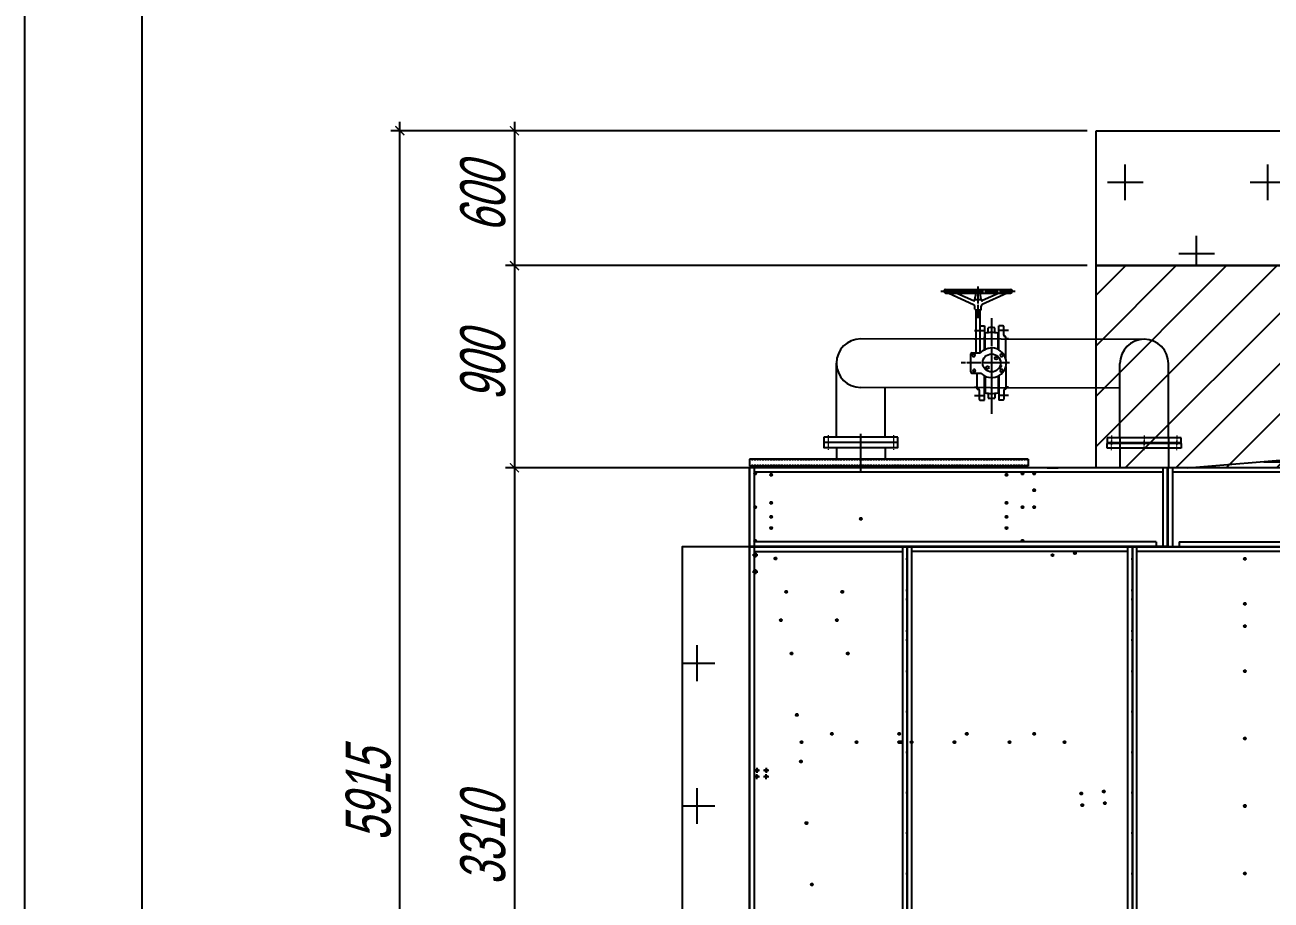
# Model space of a CAD drawing. Header units: millimetres. Extents: x 2322 to 24181, y 2355 to 17812.
# Drawn here: x 2322 to 7868, y 6189 to 10084 of the extents above; entities that cross this region are included whole.
import ezdxf

# ---------------------------------------------------------------- set-up
doc = ezdxf.new("R2010")
doc.units = ezdxf.units.MM
for name, pattern in [('CENTER', [65, 60, -2, 1, -2]), ('DGN Style 4', [4.8, 2.4, -1.2, 0, -1.2]), ('HIDDEN', [3, 2, -1])]:
    doc.linetypes.add(name, pattern=pattern)
doc.layers.get('DEFPOINTS').update_dxf_attribs({"color": 140})
for name, color, linetype in [('2.위생-급수', 5, 'Continuous'), ('CENTER', 1, 'CENTER'), ('냉각탑_form', 1, 'Continuous'), ('숨은선', 5, 'HIDDEN')]:
    doc.layers.add(name, color=color, linetype=linetype)
doc.layers.add('L(c)', color=1, linetype='DGN Style 4', lineweight=5)
doc.styles.add('shoptext', font='', dxfattribs={"width": 0.7, "oblique": 15})
doc.styles.get('shoptext').set_extended_font_data('HY울릉도L')
doc.dimstyles.new('SHOP', dxfattribs={"dimscale": 100, "dimtxt": 2, "dimasz": 1, "dimexe": 1, "dimexo": 1, "dimgap": 1, "dimtad": 1, "dimdec": 0, "dimzin": 11, "dimdsep": 46, "dimtxsty": 'shoptext', "dimblk": 'ARCHTICK', "dimcen": 2, "dimdle": 1, "dimclrd": 240, "dimclre": 240, "dimclrt": 7, "dimadec": 0, "dimazin": 0, "dimtfac": 1, "dimtdec": 0, "dimtix": 1, "dimtmove": 2, "dimatfit": 3, "dimfxl": 1, "dimtolj": 1, "dimtzin": 11, "dimarcsym": 0})

# ---------------------------------------------------------------- blocks, each defined once
blk = doc.blocks.new('_Dot스')
at = {"color": 1}
blk.add_line((3, 0), (-3, 0), dxfattribs=at)
blk = doc.blocks.new('6가로피스')
blk.add_blockref('_Dot스', (0, 0))
blk = doc.blocks.new('6세로피스')
at = {"color": 1}
blk.add_line((0, 3), (0, -3), dxfattribs=at)
blk = doc.blocks.new('9가로피스')
at = {"color": 1}
blk.add_line((-4.5, 0), (4.5, 0), dxfattribs=at)
blk = doc.blocks.new('9세로피스')
at = {"rotation": 270}
blk.add_blockref('9가로피스', (0, 0), dxfattribs=at)
blk = doc.blocks.new('9홀')
at = {"color": 1}
for p, q in [((7.5, 0), (-7.5, 0)), ((0, 7.5), (0, -7.5))]:
    blk.add_line(p, q, dxfattribs=at)
blk.add_circle((0, 0), 4.5)
blk = doc.blocks.new('_ArchTick')
at = {"color": 0, "linetype": 'ByBlock', "const_width": 0.15}
blk.add_lwpolyline([(-0.5, -0.5), (0.5, 0.5)], dxfattribs=at)
blk = doc.blocks.new('*D87')
at = {"layer": '2.위생-급수', "color": 240, "linetype": 'ByBlock', "lineweight": -2, "transparency": 16777216}
blk.add_line((4500.7, 9652.7), (4500.7, 8972.7), dxfattribs=at)
at = {"layer": '2.위생-급수', "color": 240, "lineweight": -2, "transparency": 16777216}
for p, q in [((7048.9, 9612.7), (4460.7, 9612.7)), ((7048.9, 9012.7), (4460.7, 9012.7))]:
    blk.add_line(p, q, dxfattribs=at)
at = {"layer": 'DEFPOINTS', "color": 0, "transparency": 16777216}
for p in [(7088.9, 9612.7), (4500.7, 9012.7), (7088.9, 9012.7)]:
    blk.add_point(p, dxfattribs=at)
at = {"layer": '2.위생-급수', "color": 240, "lineweight": -2, "transparency": 16777216, "xscale": 40, "yscale": 40, "zscale": 40}
for p, rotation in [((4500.7, 9612.7), 90), ((4500.7, 9012.7), 270)]:
    blk.add_blockref('_ArchTick', p, dxfattribs=dict(at, rotation=rotation))
at = {"layer": '2.위생-급수', "color": 7, "transparency": 16777216, "insert": (4360.7, 9312.7), "char_height": 200, "attachment_point": 5, "rotation": 90, "style": 'shoptext'}
blk.add_mtext('\\A1;600', dxfattribs=at)
blk = doc.blocks.new('_Dot')
at = {"color": 0, "linetype": 'ByBlock', "lineweight": -2}
blk.add_line((-0.5, 0), (-1, 0), dxfattribs=at)
at = {"color": 0, "linetype": 'ByBlock', "const_width": 0.5}
blk.add_lwpolyline([(-0.25, 0, 1), (0.25, 0, 1)], format="xyb", close=True, dxfattribs=at)
blk = doc.blocks.new('*D88')
at = {"layer": '2.위생-급수', "color": 240, "linetype": 'ByBlock', "lineweight": -2, "transparency": 16777216}
blk.add_line((4500.7, 9052.7), (4500.7, 8072.7), dxfattribs=at)
at = {"layer": '2.위생-급수', "color": 240, "lineweight": -2, "transparency": 16777216}
for p, q in [((7048.9, 9012.7), (4460.7, 9012.7)), ((7048.9, 8112.7), (4460.7, 8112.7))]:
    blk.add_line(p, q, dxfattribs=at)
at = {"layer": 'DEFPOINTS', "color": 0, "transparency": 16777216}
for p in [(7088.9, 9012.7), (4500.7, 8112.7), (7088.9, 8112.7)]:
    blk.add_point(p, dxfattribs=at)
at = {"layer": '2.위생-급수', "color": 240, "lineweight": -2, "transparency": 16777216, "xscale": 40, "yscale": 40, "zscale": 40}
for p, rotation in [((4500.7, 9012.7), 90), ((4500.7, 8112.7), 270)]:
    blk.add_blockref('_ArchTick', p, dxfattribs=dict(at, rotation=rotation))
at = {"layer": '2.위생-급수', "color": 7, "transparency": 16777216, "insert": (4360.7, 8562.7), "char_height": 200, "attachment_point": 5, "rotation": 90, "style": 'shoptext'}
blk.add_mtext('\\A1;900', dxfattribs=at)
blk = doc.blocks.new('*D89')
at = {"layer": '2.위생-급수', "color": 240, "linetype": 'ByBlock', "lineweight": -2, "transparency": 16777216}
blk.add_line((4500.7, 8152.7), (4500.7, 4762.7), dxfattribs=at)
at = {"layer": '2.위생-급수', "color": 240, "lineweight": -2, "transparency": 16777216}
for p, q in [((7048.9, 8112.7), (4460.7, 8112.7)), ((5506.9, 4802.7), (4460.7, 4802.7))]:
    blk.add_line(p, q, dxfattribs=at)
at = {"layer": 'DEFPOINTS', "color": 0, "transparency": 16777216}
for p in [(7088.9, 8112.7), (4500.7, 4802.7), (5546.9, 4802.7)]:
    blk.add_point(p, dxfattribs=at)
at = {"layer": '2.위생-급수', "color": 240, "lineweight": -2, "transparency": 16777216, "xscale": 40, "yscale": 40, "zscale": 40}
for p, rotation in [((4500.7, 8112.7), 90), ((4500.7, 4802.7), 270)]:
    blk.add_blockref('_ArchTick', p, dxfattribs=dict(at, rotation=rotation))
at = {"layer": '2.위생-급수', "color": 7, "transparency": 16777216, "insert": (4360.7, 6457.7), "char_height": 200, "attachment_point": 5, "rotation": 90, "style": 'shoptext'}
blk.add_mtext('\\A1;3310', dxfattribs=at)
blk = doc.blocks.new('*D93')
at = {"layer": '2.위생-급수', "color": 240, "linetype": 'ByBlock', "lineweight": -2, "transparency": 16777216}
blk.add_line((3990.8, 3657.7), (3990.8, 9652.7), dxfattribs=at)
at = {"layer": '2.위생-급수', "color": 240, "lineweight": -2, "transparency": 16777216}
for p, q in [((4460.7, 9612.7), (3950.8, 9612.7)), ((5006.9, 3697.7), (3950.8, 3697.7))]:
    blk.add_line(p, q, dxfattribs=at)
at = {"layer": 'DEFPOINTS', "color": 0, "transparency": 16777216}
for p in [(3990.8, 9612.7), (4500.7, 9612.7), (5046.9, 3697.7)]:
    blk.add_point(p, dxfattribs=at)
at = {"layer": '2.위생-급수', "color": 240, "lineweight": -2, "transparency": 16777216, "xscale": 40, "yscale": 40, "zscale": 40}
for p, rotation in [((3990.8, 9612.7), 90), ((3990.8, 3697.7), 270)]:
    blk.add_blockref('_ArchTick', p, dxfattribs=dict(at, rotation=rotation))
at = {"layer": '2.위생-급수', "color": 7, "transparency": 16777216, "insert": (3850.8, 6655.2), "char_height": 200, "attachment_point": 5, "rotation": 90, "style": 'shoptext'}
blk.add_mtext('\\A1;5915', dxfattribs=at)

msp = doc.modelspace()

# ---------------------------------------------------------------- hatches: boundary and pattern name
h = msp.add_hatch()
h.set_pattern_fill('CROSS', scale=50)
h.set_pattern_definition([(0, (-358621.06, 1845803.1), (317.5, 317.5), [158.75, -476.25]), (90, (-358541.68, 1845723.73), (-317.5, 317.5), [158.75, -476.25])])
h.paths.add_polyline_path([(7088.9, 9612.7), (10906.9, 9612.7), (10906.9, 9012.7), (7088.9, 9012.7)])
h = msp.add_hatch()
h.set_pattern_fill('ANSI31', scale=50)
h.set_pattern_definition([(45, (-358621.06, 1845803.1), (-112.253202, 112.253202), [])])
h.paths.add_polyline_path([(7088.9, 9012.7), (10906.9, 9012.7), (10906.9, 8112.7), (7088.9, 8112.7)])
h = msp.add_hatch()
h.set_pattern_fill('CROSS', scale=50)
h.set_pattern_definition([(0, (-358621.06, 1846203.1), (317.5, 317.5), [158.75, -476.25]), (90, (-358541.68, 1846123.73), (-317.5, 317.5), [158.75, -476.25])])
h.paths.add_polyline_path([(5547, 7760.7), (5247, 7760.7), (5247, 5354.7), (5547, 5354.7)])

# ---------------------------------------------------------------- linework, layer by layer
for p, q in [((6419.5, 8906.4), (6708.5, 8906.4)), ((6419.5, 8890.4), (6708.5, 8890.4)), ((6434, 8890.4), (6543.9, 8839.9)), ((6470, 8890.4), (6542.9, 8856.9)), ((6549.9, 8862.1), (6555, 8890.4)), ((6577.9, 8862.2), (6573, 8890.4)), ((6693.5, 8890.4), (6582.6, 8839.4)), ((6657.5, 8890.4), (6584.1, 8856.6)), ((6549.9, 8862.1), (6578, 8862.2)), ((6550, 8861.4), (6550, 8862.1)), ((6550, 8819.3), (6550, 8830.5)), ((6578, 8861.4), (6578, 8862.2)), ((6578, 8819.3), (6578, 8832.1)), ((6553, 8816.3), (6575, 8816.3)), ((6555, 8633.4), (6555, 8816.3)), ((6573, 8633.4), (6573, 8816.3)), ((6573, 8744.4), (6592, 8744.4)), ((6592, 8744.4), (6592, 8637.9)), ((6595, 8639.5), (6595, 8711.7)), ((6609, 8714), (6609, 8736.1)), ((6639, 8714), (6639, 8736.1)), ((6653, 8639.5), (6653, 8711.7)), ((6676, 8744.4), (6656, 8744.4)), ((6656, 8637.9), (6656, 8744.4)), ((6678, 8702.4), (6678, 8742.4)), ((6548, 8687.4), (6555, 8687.4)), ((6592, 8637.9), (6592, 8695.1)), ((6656, 8637.9), (6656, 8695.1)), ((6688, 8696.4), (6684, 8696.4)), ((6688, 8596.3), (6688, 8696.4)), ((6700, 8687.4), (6688, 8687.4)), ((6531.3, 8539.4), (6531.3, 8619.4)), ((6536.3, 8624.4), (6575, 8624.4)), ((6555, 8644.1), (6555, 8647.1)), ((6555, 8624.4), (6555, 8638.6)), ((6573, 8644.1), (6573, 8646.7)), ((6573, 8624.4), (6573, 8638.9)), ((5933.7, 8248.7), (5933.7, 8578.4)), ((6659.7, 8557.5), (6661.5, 8552.1)), ((6661.9, 8560.1), (6665.6, 8556.2)), ((6664.1, 8563.5), (6667.9, 8560.1)), ((6665.6, 8567), (6670.1, 8564.2)), ((6688, 8564.1), (6688, 8462.4)), ((7195.1, 8246.7), (7195.1, 8576.4)), ((7411.4, 8246.7), (7411.4, 8576.4)), ((6536.3, 8534.4), (6576.5, 8534.4)), ((6560, 8462.4), (6560, 8534.4)), ((6592, 8522.5), (6592, 8463.6)), ((6592, 8414.4), (6592, 8522.5)), ((6595, 8520.9), (6595, 8447)), ((6653, 8520.9), (6653, 8447)), ((6656, 8522.5), (6656, 8414.4)), ((6656, 8522.5), (6656, 8463.6)), ((6150, 8248.7), (6150, 8467.6)), ((6548, 8471.4), (6560, 8471.4)), ((6560, 8462.4), (6564, 8462.4)), ((6570, 8416.4), (6570, 8456.4)), ((6609, 8444.7), (6609, 8422.6)), ((6639, 8444.7), (6639, 8422.6)), ((6678, 8456.4), (6678, 8416.4)), ((6688, 8462.4), (6684, 8462.4)), ((6700, 8471.4), (6688, 8471.4)), ((6572, 8414.4), (6592, 8414.4)), ((6676, 8414.4), (6656, 8414.4)), ((5933.7, 8322.8), (5934.7, 8322.8)), ((6206.9, 8248.7), (5876.9, 8248.7)), ((5876.9, 8248.7), (5876.9, 8228.7)), ((6206.9, 8224.7), (5876.9, 8224.7)), ((5876.9, 8224.7), (5876.9, 8204.7)), ((5878.9, 8226.7), (6204.9, 8226.7)), ((6206.9, 8228.7), (6206.9, 8248.7)), ((6206.9, 8204.7), (6206.9, 8224.7)), ((7468.2, 8246.7), (7138.2, 8246.7)), ((7138.2, 8246.7), (7138.2, 8226.7)), ((7138.2, 8200.7), (7138.2, 8220.7)), ((7140.2, 8224.7), (7466.2, 8224.7)), ((7140.2, 8222.7), (7466.2, 8222.7)), ((7195.1, 8246.7), (7195.1, 8112.7)), ((7411.4, 8246.7), (7411.4, 8112.7)), ((7468.2, 8226.7), (7468.2, 8246.7)), ((7468.2, 8220.7), (7468.2, 8200.7)), ((5878.9, 8202.7), (6204.9, 8202.7)), ((5933.7, 8202.7), (5933.7, 8150.7)), ((6150, 8202.7), (6150, 8150.7)), ((7468.2, 8200.7), (7138.2, 8200.7)), ((6786.9, 8150.7), (5546.9, 8150.7)), ((5546.9, 8150.7), (5546.9, 8120.7)), ((6786.9, 8120.7), (5546.9, 8120.7)), ((5546.9, 7762.7), (5546.9, 8112.7)), ((5546.9, 8112.7), (5546.9, 7762.7)), ((5546.9, 7762.7), (5546.9, 8112.7)), ((5546.9, 7762.7), (5546.9, 8112.7)), ((5546.9, 8112.7), (5546.9, 7762.7)), ((5566.9, 8112.7), (5566.9, 7762.7)), ((6786.9, 8150.7), (6786.9, 8120.7)), ((6868.9, 8112.7), (6818.9, 8112.7)), ((6870.9, 8112.7), (6920.9, 8112.7)), ((7386.8, 8112.7), (7386.8, 7762.7)), ((7406.8, 7762.7), (7406.8, 8112.7)), ((7406.8, 8112.7), (7406.8, 7762.7)), ((7408.9, 7814.7), (7408.9, 8112.7)), ((7408.9, 8112.7), (7408.9, 7814.7)), ((10584.9, 8112.7), (7408.9, 8112.7)), ((7408.9, 7762.7), (7408.9, 8112.7)), ((7408.9, 8112.7), (7408.9, 7762.7)), ((7428.9, 8112.7), (7428.9, 7762.7)), ((10564.9, 8092.7), (7428.9, 8092.7)), ((7356.8, 7782.7), (5566.9, 7782.7)), ((7356.8, 7782.7), (7356.8, 7762.7)), ((7458.9, 7782.7), (10534.9, 7782.7)), ((7458.9, 7782.7), (10534.9, 7782.7)), ((7458.9, 7782.7), (7458.9, 7762.7)), ((7406.8, 7762.7), (5546.9, 7762.7)), ((5546.9, 5354.7), (5546.9, 7760.7)), ((5546.9, 5354.7), (5546.9, 7760.7)), ((5546.9, 7760.7), (6246.9, 7760.7)), ((5566.9, 7740.7), (6226.9, 7740.7)), ((6249, 5354.7), (6249, 7760.7)), ((7249, 7760.7), (6249, 7760.7)), ((6249, 5354.7), (6249, 7760.7)), ((7249, 7760.7), (6249, 7760.7)), ((6249, 7760.7), (7249, 7760.7)), ((6269, 5354.7), (6269, 7760.7)), ((6269, 5354.7), (6269, 7760.7)), ((7229, 7740.7), (6269, 7740.7)), ((7229, 7740.7), (6269, 7740.7)), ((7229, 7760.7), (7229, 5354.7)), ((7229, 7760.7), (7229, 5354.7)), ((7249, 7760.7), (7249, 5354.7)), ((7249, 7760.7), (7249, 5354.7)), ((7250.9, 5354.7), (7250.9, 7760.7)), ((8250.9, 7760.7), (7250.9, 7760.7)), ((7250.9, 5354.7), (7250.9, 7760.7)), ((8250.9, 7760.7), (7250.9, 7760.7)), ((7250.9, 7760.7), (8250.9, 7760.7)), ((7270.9, 5354.7), (7270.9, 7760.7)), ((7270.9, 5354.7), (7270.9, 7760.7)), ((8230.9, 7740.7), (7270.9, 7740.7)), ((8230.9, 7740.7), (7270.9, 7740.7)), ((7408.9, 7762.7), (10584.9, 7762.7))]:
    msp.add_line(p, q)
at = {"color": 7}
for p, q in [((7291.8, 8684), (6041.9, 8686.6)), ((7195.1, 8467.6), (6041.9, 8470.3)), ((7406.8, 8112.7), (5546.9, 8112.7)), ((7386.8, 8092.7), (5566.9, 8092.7)), ((5546.9, 7760.7), (5546.9, 5354.7)), ((5546.9, 7760.7), (5546.9, 5354.7)), ((5566.9, 7760.7), (5566.9, 5354.7)), ((6226.9, 7760.7), (6226.9, 5354.7)), ((6246.9, 7760.7), (6246.9, 5354.7)), ((6249, 7760.7), (6249, 5354.7)), ((7249, 7760.7), (7249, 5354.7)), ((7250.9, 7760.7), (7250.9, 5354.7))]:
    msp.add_line(p, q, dxfattribs=at)
at = {"color": 3}
for p, q in [((7496.9, 8112.7), (8996.9, 8235.1)), ((10157.7, 8137.2), (7836.1, 8137.2))]:
    msp.add_line(p, q, dxfattribs=at)
at = {"color": 1}
for p, q in [((6813.9, 8115.7), (6813.9, 8109.7)), ((6895.9, 8115.7), (6895.9, 8109.7)), ((7320.9, 8115.7), (7320.9, 8109.7)), ((7511.4, 7765.7), (7511.4, 7759.7)), ((5669.3, 7708.8), (5654.3, 7708.8)), ((5661.8, 7716.3), (5661.8, 7701.3)), ((5717.3, 7560.8), (5702.3, 7560.8)), ((5709.8, 7568.3), (5709.8, 7553.3)), ((5967.3, 7560.8), (5952.3, 7560.8)), ((5959.8, 7568.3), (5959.8, 7553.3)), ((5693.3, 7434.8), (5678.3, 7434.8)), ((5685.8, 7442.3), (5685.8, 7427.3)), ((5943.3, 7434.8), (5928.3, 7434.8)), ((5935.8, 7442.3), (5935.8, 7427.3)), ((5741.2, 7286.9), (5726.2, 7286.9)), ((5733.7, 7294.4), (5733.7, 7279.4)), ((5991.2, 7286.9), (5976.2, 7286.9)), ((5983.7, 7294.4), (5983.7, 7279.4)), ((5765.2, 7012.9), (5750.2, 7012.9)), ((5757.7, 7020.4), (5757.7, 7005.4)), ((5913.3, 6936.3), (5913.3, 6921.3)), ((6213.3, 6936.3), (6213.3, 6921.3)), ((6213.3, 6936.3), (6213.3, 6921.3)), ((6213.3, 6936.3), (6213.3, 6921.3)), ((6513.4, 6936.3), (6513.4, 6921.3)), ((6813.4, 6936.3), (6813.4, 6921.3)), ((5785.8, 6891.8), (5770.8, 6891.8)), ((5778.3, 6899.3), (5778.3, 6884.3)), ((5920.8, 6928.8), (5905.8, 6928.8)), ((6030.8, 6891.8), (6015.8, 6891.8)), ((6030.8, 6891.8), (6015.8, 6891.8)), ((6023.3, 6899.3), (6023.3, 6884.3)), ((6023.3, 6899.3), (6023.3, 6884.3)), ((6220.8, 6928.8), (6205.8, 6928.8)), ((6220.8, 6928.8), (6205.8, 6928.8)), ((6220.8, 6928.8), (6205.8, 6928.8)), ((6220.8, 6891.8), (6205.8, 6891.8)), ((6225.8, 6891.8), (6210.8, 6891.8)), ((6213.3, 6899.3), (6213.3, 6884.3)), ((6218.3, 6899.3), (6218.3, 6884.3)), ((6275.8, 6891.8), (6260.8, 6891.8)), ((6268.3, 6899.3), (6268.3, 6884.3)), ((6465.9, 6891.8), (6450.9, 6891.8)), ((6458.4, 6899.3), (6458.4, 6884.3)), ((6520.9, 6928.8), (6505.9, 6928.8)), ((6710.9, 6891.8), (6695.9, 6891.8)), ((6703.4, 6899.3), (6703.4, 6884.3)), ((6820.9, 6928.8), (6805.9, 6928.8)), ((6955.9, 6891.8), (6940.9, 6891.8)), ((6948.4, 6899.3), (6948.4, 6884.3)), ((5783.3, 6806), (5768.3, 6806)), ((5775.8, 6813.5), (5775.8, 6798.5)), ((7030.9, 6663.4), (7015.9, 6663.4)), ((7023.4, 6670.9), (7023.4, 6655.9)), ((7130.5, 6672.2), (7115.5, 6672.2)), ((7123, 6679.7), (7123, 6664.7)), ((7035.4, 6611.6), (7020.4, 6611.6)), ((7027.9, 6619.1), (7027.9, 6604.1)), ((7135.1, 6620.3), (7120.1, 6620.3)), ((7127.6, 6627.8), (7127.6, 6612.8)), ((5807.3, 6532), (5792.3, 6532)), ((5799.8, 6539.5), (5799.8, 6524.5)), ((5831.2, 6258.1), (5816.2, 6258.1)), ((5831.2, 6258.1), (5816.2, 6258.1)), ((5823.7, 6265.6), (5823.7, 6250.6)), ((5823.7, 6265.6), (5823.7, 6250.6))]:
    msp.add_line(p, q, dxfattribs=at)
at = {"color": 7}
for points in [[(7088.9, 9612.7), (10906.9, 9612.7), (10906.9, 9012.7), (7088.9, 9012.7)], [(5547, 7760.7), (5247, 7760.7), (5247, 5354.7), (5547, 5354.7)]]:
    msp.add_lwpolyline(points, close=True, dxfattribs=at)
for points in [[(7088.9, 9012.7), (10906.9, 9012.7), (10906.9, 8112.7), (7088.9, 8112.7)], [(6541.2, 8618.9), (6538.1, 8613.4), (6541.2, 8608), (6547.5, 8608), (6550.7, 8613.4), (6547.5, 8618.9)], [(6665.5, 8619), (6662.4, 8613.5), (6665.5, 8608.1), (6671.8, 8608.1), (6675, 8613.5), (6671.8, 8619)], [(6543.6, 8549.6), (6540.4, 8544.2), (6543.6, 8538.7), (6549.9, 8538.7), (6553.1, 8544.2), (6549.9, 8549.6)], [(6665.8, 8550.4), (6662.6, 8545), (6665.8, 8539.5), (6672.1, 8539.5), (6675.3, 8545), (6672.1, 8550.4)]]:
    msp.add_lwpolyline(points, close=True)
for centre, radius in [((6624, 8579.4), 40), ((6644.2, 8600.3), 6.12), ((6605.2, 8559.5), 6.32), ((5571.9, 8087.7), 4.5), ((5571.9, 8087.7), 4.5), ((5571.9, 8087.7), 4.5), ((5571.9, 8087.7), 4.5), ((5642.9, 8081.7), 4.5), ((6690.9, 8081.7), 4.5), ((6761.9, 8087.7), 4.5), ((6761.9, 8087.7), 4.5), ((6761.9, 8087.7), 4.5), ((6761.9, 8087.7), 4.5), ((6813.9, 8087.7), 4.5), ((6813.9, 8087.7), 4.5), ((6813.9, 8087.7), 4.5), ((6813.9, 8087.7), 4.5), ((6813.9, 8012.7), 4.5), ((6813.9, 8012.7), 4.5), ((6813.9, 8012.7), 4.5), ((6813.9, 8012.7), 4.5), ((5571.9, 7937.7), 4.5), ((5571.9, 7937.7), 4.5), ((5571.9, 7937.7), 4.5), ((5571.9, 7937.7), 4.5), ((5642.9, 7956.7), 4.5), ((6690.9, 7956.7), 4.5), ((6761.9, 7937.7), 4.5), ((6761.9, 7937.7), 4.5), ((6761.9, 7937.7), 4.5), ((6761.9, 7937.7), 4.5), ((6813.9, 7937.7), 4.5), ((6813.9, 7937.7), 4.5), ((6813.9, 7937.7), 4.5), ((6813.9, 7937.7), 4.5), ((5642.9, 7894.7), 4.5), ((6041.9, 7886.2), 4.5), ((6041.9, 7886.2), 4.5), ((6041.9, 7886.2), 4.5), ((6041.9, 7886.2), 4.5), ((6690.9, 7894.7), 4.5), ((5642.9, 7844.7), 4.5), ((6690.9, 7844.7), 4.5), ((5571.9, 7787.7), 4.5), ((5571.9, 7787.7), 4.5), ((5571.9, 7787.7), 4.5), ((5571.9, 7787.7), 4.5), ((6761.9, 7787.7), 4.5), ((6761.9, 7787.7), 4.5), ((6761.9, 7787.7), 4.5), ((6761.9, 7787.7), 4.5), ((5661.8, 7708.8), 4.5), ((6895.6, 7724.3), 4.5), ((6995.2, 7733), 4.5), ((5709.8, 7560.8), 4.5), ((5959.8, 7560.8), 4.5), ((5685.8, 7434.8), 4.5), ((5935.8, 7434.8), 4.5), ((5733.7, 7286.9), 4.5), ((5983.7, 7286.9), 4.5), ((5757.7, 7012.9), 4.5), ((5913.3, 6928.8), 4.5), ((6213.3, 6928.8), 4.5), ((6213.3, 6928.8), 4.5), ((6213.3, 6928.8), 4.5), ((6513.4, 6928.8), 4.5), ((6813.4, 6928.8), 4.5), ((5778.3, 6891.8), 4.5), ((6023.3, 6891.8), 4.5), ((6023.3, 6891.8), 4.5), ((6213.3, 6891.8), 4.5), ((6218.3, 6891.8), 4.5), ((6268.3, 6891.8), 4.5), ((6458.4, 6891.8), 4.5), ((6703.4, 6891.8), 4.5), ((6948.4, 6891.8), 4.5), ((5579.9, 6766.7), 4.5), ((5579.9, 6766.7), 4.5), ((5620.9, 6766.7), 4.5), ((5620.9, 6766.7), 4.5), ((5775.8, 6806), 4.5), ((5579.9, 6738.7), 4.5), ((5579.9, 6738.7), 4.5), ((5620.9, 6738.7), 4.5), ((5620.9, 6738.7), 4.5), ((7023.4, 6663.4), 4.5), ((7123, 6672.2), 4.5), ((7027.9, 6611.6), 4.5), ((7127.6, 6620.3), 4.5), ((5799.8, 6532), 4.5), ((5823.7, 6258.1), 4.5), ((5823.7, 6258.1), 4.5)]:
    msp.add_circle(centre, radius)
for centre in [(5571.9, 7725.2), (5571.9, 7650.2)]:
    msp.add_circle(centre, 7, dxfattribs=at)
for centre, radius, start, end in [((6419.5, 8898.4), 8, 90, 270), ((6708.5, 8898.4), 8, 270, 90), ((6545, 8861.4), 5, 245.3423, 0), ((6539.6, 8830.5), 10.4, 0, 65.3423), ((6553, 8819.3), 3, 180, 270), ((6575, 8819.3), 3, 270, 0), ((6583, 8861.4), 5, 180, 282.4997), ((6588.3, 8830.7), 10.4, 123.1124, 172.0471), ((6624, 8579.4), 135.5, 77.6418, 102.3582), ((6624, 8579.4), 157.5, 84.535, 95.465), ((6676, 8742.4), 2, 0, 90), ((6041.9, 8578.4), 108.2, 90, 270), ((6578.3, 8709.8), 20.1, 313.02, 326.2603), ((6669.7, 8709.8), 20.1, 213.7397, 226.98), ((6684, 8702.4), 6, 180, 270), ((7303.2, 8576.4), 108.2, 0, 180), ((6536.3, 8619.4), 5, 90, 180), ((6624, 8580.2), 66, 223.9548, 137.968), ((6536.3, 8539.4), 5, 180, 270), ((6564, 8456.4), 6, 0, 90), ((6578.3, 8448.9), 20.1, 33.7397, 46.98), ((6624, 8579.4), 135.5, 257.6418, 282.3582), ((6669.7, 8448.9), 20.1, 133.02, 146.2603), ((6684, 8456.4), 6, 90, 180), ((6572, 8416.4), 2, 180, 270), ((6624, 8579.4), 157.5, 264.535, 275.465), ((6676, 8416.4), 2, 270, 0), ((5878.9, 8228.7), 2, 180, 270), ((6204.9, 8228.7), 2, 270, 0), ((7140.2, 8226.7), 2, 180, 270), ((7140.2, 8220.7), 2, 90, 180), ((7466.2, 8226.7), 2, 270, 0), ((7466.2, 8220.7), 2, 0, 90), ((5878.9, 8204.7), 2, 180, 270), ((6204.9, 8204.7), 2, 270, 0)]:
    msp.add_arc(centre, radius, start, end)
at = {"layer": 'CENTER'}
for p, q in [((6398.8, 8898.4), (6729.4, 8898.4)), ((6564, 8778.7), (6564, 8919.6)), ((6624, 8778.6), (6624, 8353.4)), ((6548, 8724.4), (6592, 8724.4)), ((6700, 8724.4), (6656, 8724.4)), ((6703.5, 8579.4), (6488.4, 8579.4)), ((6548, 8434.4), (6592, 8434.4)), ((6700, 8434.4), (6656, 8434.4)), ((6041.9, 8098.1), (6041.9, 8263.7)), ((5564.4, 8087.7), (5579.4, 8087.7)), ((5564.4, 8087.7), (5579.4, 8087.7)), ((5564.4, 8087.7), (5579.4, 8087.7)), ((5564.4, 8087.7), (5579.4, 8087.7)), ((5566.9, 8087.7), (5576.9, 8087.7)), ((5566.9, 8087.7), (5576.9, 8087.7)), ((5566.9, 8087.7), (5576.9, 8087.7)), ((5566.9, 8087.7), (5576.9, 8087.7)), ((5566.9, 8087.7), (5576.9, 8087.7)), ((5566.9, 8087.7), (5576.9, 8087.7)), ((5566.9, 8087.7), (5576.9, 8087.7)), ((5566.9, 8087.7), (5576.9, 8087.7)), ((5571.9, 8080.2), (5571.9, 8095.2)), ((5571.9, 8095.2), (5571.9, 8080.2)), ((5571.9, 8095.2), (5571.9, 8080.2)), ((5571.9, 8095.2), (5571.9, 8080.2)), ((5571.9, 8082.7), (5571.9, 8092.7)), ((5571.9, 8092.7), (5571.9, 8082.7)), ((5571.9, 8092.7), (5571.9, 8082.7)), ((5571.9, 8092.7), (5571.9, 8082.7)), ((5571.9, 8082.7), (5571.9, 8092.7)), ((5571.9, 8092.7), (5571.9, 8082.7)), ((5571.9, 8092.7), (5571.9, 8082.7)), ((5571.9, 8092.7), (5571.9, 8082.7)), ((5635.4, 8081.7), (5650.4, 8081.7)), ((5635.4, 8081.7), (5650.4, 8081.7)), ((5635.4, 8081.7), (5650.4, 8081.7)), ((5635.4, 8081.7), (5650.4, 8081.7)), ((5647.9, 8081.7), (5637.9, 8081.7)), ((5647.9, 8081.7), (5637.9, 8081.7)), ((5647.9, 8081.7), (5637.9, 8081.7)), ((5647.9, 8081.7), (5637.9, 8081.7)), ((5647.9, 8081.7), (5637.9, 8081.7)), ((5647.9, 8081.7), (5637.9, 8081.7)), ((5647.9, 8081.7), (5637.9, 8081.7)), ((5647.9, 8081.7), (5637.9, 8081.7)), ((5642.9, 8074.2), (5642.9, 8089.2)), ((5642.9, 8089.2), (5642.9, 8074.2)), ((5642.9, 8089.2), (5642.9, 8074.2)), ((5642.9, 8089.2), (5642.9, 8074.2)), ((5642.9, 8087.3), (5642.9, 8075.9)), ((5642.9, 8087.3), (5642.9, 8075.9)), ((6698.4, 8081.7), (6683.4, 8081.7)), ((6698.4, 8081.7), (6683.4, 8081.7)), ((6698.4, 8081.7), (6683.4, 8081.7)), ((6698.4, 8081.7), (6683.4, 8081.7)), ((6685.9, 8081.7), (6695.9, 8081.7)), ((6685.9, 8081.7), (6695.9, 8081.7)), ((6685.9, 8081.7), (6695.9, 8081.7)), ((6685.9, 8081.7), (6695.9, 8081.7)), ((6685.9, 8081.7), (6695.9, 8081.7)), ((6685.9, 8081.7), (6695.9, 8081.7)), ((6685.9, 8081.7), (6695.9, 8081.7)), ((6685.9, 8081.7), (6695.9, 8081.7)), ((6690.9, 8074.2), (6690.9, 8089.2)), ((6690.9, 8089.2), (6690.9, 8074.2)), ((6690.9, 8089.2), (6690.9, 8074.2)), ((6690.9, 8089.2), (6690.9, 8074.2)), ((6690.9, 8087.3), (6690.9, 8075.9)), ((6690.9, 8087.3), (6690.9, 8075.9)), ((6769.4, 8087.7), (6754.4, 8087.7)), ((6769.4, 8087.7), (6754.4, 8087.7)), ((6769.4, 8087.7), (6754.4, 8087.7)), ((6769.4, 8087.7), (6754.4, 8087.7)), ((6766.9, 8087.7), (6756.9, 8087.7)), ((6766.9, 8087.7), (6756.9, 8087.7)), ((6766.9, 8087.7), (6756.9, 8087.7)), ((6766.9, 8087.7), (6756.9, 8087.7)), ((6766.9, 8087.7), (6756.9, 8087.7)), ((6766.9, 8087.7), (6756.9, 8087.7)), ((6766.9, 8087.7), (6756.9, 8087.7)), ((6766.9, 8087.7), (6756.9, 8087.7)), ((6761.9, 8080.2), (6761.9, 8095.2)), ((6761.9, 8095.2), (6761.9, 8080.2)), ((6761.9, 8095.2), (6761.9, 8080.2)), ((6761.9, 8095.2), (6761.9, 8080.2)), ((6761.9, 8082.7), (6761.9, 8092.7)), ((6761.9, 8092.7), (6761.9, 8082.7)), ((6761.9, 8092.7), (6761.9, 8082.7)), ((6761.9, 8092.7), (6761.9, 8082.7)), ((6761.9, 8082.7), (6761.9, 8092.7)), ((6761.9, 8092.7), (6761.9, 8082.7)), ((6761.9, 8092.7), (6761.9, 8082.7)), ((6761.9, 8092.7), (6761.9, 8082.7)), ((6806.4, 8087.7), (6821.4, 8087.7)), ((6806.4, 8087.7), (6821.4, 8087.7)), ((6806.4, 8087.7), (6821.4, 8087.7)), ((6806.4, 8087.7), (6821.4, 8087.7)), ((6808.2, 8087.7), (6819.6, 8087.7)), ((6819.6, 8087.7), (6808.2, 8087.7)), ((6808.2, 8087.7), (6819.6, 8087.7)), ((6819.6, 8087.7), (6808.2, 8087.7)), ((6813.9, 8080.2), (6813.9, 8095.2)), ((6813.9, 8095.2), (6813.9, 8080.2)), ((6813.9, 8095.2), (6813.9, 8080.2)), ((6813.9, 8095.2), (6813.9, 8080.2)), ((6806.4, 8012.7), (6821.4, 8012.7)), ((6806.4, 8012.7), (6821.4, 8012.7)), ((6806.4, 8012.7), (6821.4, 8012.7)), ((6806.4, 8012.7), (6821.4, 8012.7)), ((6808.2, 8012.7), (6819.6, 8012.7)), ((6819.6, 8012.7), (6808.2, 8012.7)), ((6808.2, 8012.7), (6819.6, 8012.7)), ((6819.6, 8012.7), (6808.2, 8012.7)), ((6813.9, 8005.2), (6813.9, 8020.2)), ((6813.9, 8020.2), (6813.9, 8005.2)), ((6813.9, 8020.2), (6813.9, 8005.2)), ((6813.9, 8020.2), (6813.9, 8005.2)), ((5564.4, 7937.7), (5579.4, 7937.7)), ((5564.4, 7937.7), (5579.4, 7937.7)), ((5564.4, 7937.7), (5579.4, 7937.7)), ((5564.4, 7937.7), (5579.4, 7937.7)), ((5566.9, 7937.7), (5576.9, 7937.7)), ((5566.9, 7937.7), (5576.9, 7937.7)), ((5566.9, 7937.7), (5576.9, 7937.7)), ((5566.9, 7937.7), (5576.9, 7937.7)), ((5566.9, 7937.7), (5576.9, 7937.7)), ((5566.9, 7937.7), (5576.9, 7937.7)), ((5566.9, 7937.7), (5576.9, 7937.7)), ((5566.9, 7937.7), (5576.9, 7937.7)), ((5571.9, 7930.2), (5571.9, 7945.2)), ((5571.9, 7945.2), (5571.9, 7930.2)), ((5571.9, 7945.2), (5571.9, 7930.2)), ((5571.9, 7945.2), (5571.9, 7930.2)), ((5571.9, 7932.7), (5571.9, 7942.7)), ((5571.9, 7942.7), (5571.9, 7932.7)), ((5571.9, 7942.7), (5571.9, 7932.7)), ((5571.9, 7942.7), (5571.9, 7932.7)), ((5571.9, 7932.7), (5571.9, 7942.7)), ((5571.9, 7942.7), (5571.9, 7932.7)), ((5571.9, 7942.7), (5571.9, 7932.7)), ((5571.9, 7942.7), (5571.9, 7932.7)), ((5635.4, 7956.7), (5650.4, 7956.7)), ((5635.4, 7956.7), (5650.4, 7956.7)), ((5635.4, 7956.7), (5650.4, 7956.7)), ((5635.4, 7956.7), (5650.4, 7956.7)), ((5647.9, 7956.7), (5637.9, 7956.7)), ((5647.9, 7956.7), (5637.9, 7956.7)), ((5647.9, 7956.7), (5637.9, 7956.7)), ((5647.9, 7956.7), (5637.9, 7956.7)), ((5647.9, 7956.7), (5637.9, 7956.7)), ((5647.9, 7956.7), (5637.9, 7956.7)), ((5647.9, 7956.7), (5637.9, 7956.7)), ((5647.9, 7956.7), (5637.9, 7956.7)), ((5642.9, 7949.2), (5642.9, 7964.2)), ((5642.9, 7964.2), (5642.9, 7949.2)), ((5642.9, 7964.2), (5642.9, 7949.2)), ((5642.9, 7964.2), (5642.9, 7949.2)), ((5642.9, 7962.3), (5642.9, 7950.9)), ((5642.9, 7962.3), (5642.9, 7950.9)), ((6698.4, 7956.7), (6683.4, 7956.7)), ((6698.4, 7956.7), (6683.4, 7956.7)), ((6698.4, 7956.7), (6683.4, 7956.7)), ((6698.4, 7956.7), (6683.4, 7956.7)), ((6685.9, 7956.7), (6695.9, 7956.7)), ((6685.9, 7956.7), (6695.9, 7956.7)), ((6685.9, 7956.7), (6695.9, 7956.7)), ((6685.9, 7956.7), (6695.9, 7956.7)), ((6685.9, 7956.7), (6695.9, 7956.7)), ((6685.9, 7956.7), (6695.9, 7956.7)), ((6685.9, 7956.7), (6695.9, 7956.7)), ((6685.9, 7956.7), (6695.9, 7956.7)), ((6690.9, 7949.2), (6690.9, 7964.2)), ((6690.9, 7964.2), (6690.9, 7949.2)), ((6690.9, 7964.2), (6690.9, 7949.2)), ((6690.9, 7964.2), (6690.9, 7949.2)), ((6690.9, 7962.3), (6690.9, 7950.9)), ((6690.9, 7962.3), (6690.9, 7950.9)), ((6769.4, 7937.7), (6754.4, 7937.7)), ((6769.4, 7937.7), (6754.4, 7937.7)), ((6769.4, 7937.7), (6754.4, 7937.7)), ((6769.4, 7937.7), (6754.4, 7937.7)), ((6766.9, 7937.7), (6756.9, 7937.7)), ((6766.9, 7937.7), (6756.9, 7937.7)), ((6766.9, 7937.7), (6756.9, 7937.7)), ((6766.9, 7937.7), (6756.9, 7937.7)), ((6766.9, 7937.7), (6756.9, 7937.7)), ((6766.9, 7937.7), (6756.9, 7937.7)), ((6766.9, 7937.7), (6756.9, 7937.7)), ((6766.9, 7937.7), (6756.9, 7937.7)), ((6761.9, 7930.2), (6761.9, 7945.2)), ((6761.9, 7945.2), (6761.9, 7930.2)), ((6761.9, 7945.2), (6761.9, 7930.2)), ((6761.9, 7945.2), (6761.9, 7930.2)), ((6761.9, 7932.7), (6761.9, 7942.7)), ((6761.9, 7942.7), (6761.9, 7932.7)), ((6761.9, 7942.7), (6761.9, 7932.7)), ((6761.9, 7942.7), (6761.9, 7932.7)), ((6761.9, 7932.7), (6761.9, 7942.7)), ((6761.9, 7942.7), (6761.9, 7932.7)), ((6761.9, 7942.7), (6761.9, 7932.7)), ((6761.9, 7942.7), (6761.9, 7932.7)), ((6806.4, 7937.7), (6821.4, 7937.7)), ((6806.4, 7937.7), (6821.4, 7937.7)), ((6806.4, 7937.7), (6821.4, 7937.7)), ((6806.4, 7937.7), (6821.4, 7937.7)), ((6808.2, 7937.7), (6819.6, 7937.7)), ((6819.6, 7937.7), (6808.2, 7937.7)), ((6808.2, 7937.7), (6819.6, 7937.7)), ((6819.6, 7937.7), (6808.2, 7937.7)), ((6813.9, 7930.2), (6813.9, 7945.2)), ((6813.9, 7945.2), (6813.9, 7930.2)), ((6813.9, 7945.2), (6813.9, 7930.2)), ((6813.9, 7945.2), (6813.9, 7930.2)), ((5650.4, 7894.7), (5635.4, 7894.7)), ((5650.4, 7894.7), (5635.4, 7894.7)), ((5650.4, 7894.7), (5635.4, 7894.7)), ((5650.4, 7894.7), (5635.4, 7894.7)), ((5648.6, 7894.7), (5637.2, 7894.7)), ((5637.2, 7894.7), (5648.6, 7894.7)), ((5648.6, 7894.7), (5637.2, 7894.7)), ((5637.2, 7894.7), (5648.6, 7894.7)), ((5642.9, 7887.2), (5642.9, 7902.2)), ((5642.9, 7902.2), (5642.9, 7887.2)), ((5642.9, 7902.2), (5642.9, 7887.2)), ((5642.9, 7902.2), (5642.9, 7887.2)), ((5642.9, 7900.4), (5642.9, 7888.9)), ((5642.9, 7900.4), (5642.9, 7888.9)), ((6034.4, 7886.2), (6049.4, 7886.2)), ((6034.4, 7886.2), (6049.4, 7886.2)), ((6034.4, 7886.2), (6049.4, 7886.2)), ((6034.4, 7886.2), (6049.4, 7886.2)), ((6036.2, 7886.2), (6047.6, 7886.2)), ((6047.6, 7886.2), (6036.2, 7886.2)), ((6047.6, 7886.2), (6036.2, 7886.2)), ((6041.9, 7878.7), (6041.9, 7893.7)), ((6041.9, 7893.7), (6041.9, 7878.7)), ((6041.9, 7893.7), (6041.9, 7878.7)), ((6041.9, 7893.7), (6041.9, 7878.7)), ((6041.9, 7891.9), (6041.9, 7880.4)), ((6041.9, 7891.9), (6041.9, 7880.4)), ((6683.4, 7894.7), (6698.4, 7894.7)), ((6683.4, 7894.7), (6698.4, 7894.7)), ((6683.4, 7894.7), (6698.4, 7894.7)), ((6683.4, 7894.7), (6698.4, 7894.7)), ((6685.2, 7894.7), (6696.6, 7894.7)), ((6696.6, 7894.7), (6685.2, 7894.7)), ((6685.2, 7894.7), (6696.6, 7894.7)), ((6696.6, 7894.7), (6685.2, 7894.7)), ((6690.9, 7887.2), (6690.9, 7902.2)), ((6690.9, 7902.2), (6690.9, 7887.2)), ((6690.9, 7902.2), (6690.9, 7887.2)), ((6690.9, 7902.2), (6690.9, 7887.2)), ((6690.9, 7900.4), (6690.9, 7888.9)), ((6690.9, 7900.4), (6690.9, 7888.9)), ((5650.4, 7844.7), (5635.4, 7844.7)), ((5650.4, 7844.7), (5635.4, 7844.7)), ((5650.4, 7844.7), (5635.4, 7844.7)), ((5650.4, 7844.7), (5635.4, 7844.7)), ((5648.6, 7844.7), (5637.2, 7844.7)), ((5637.2, 7844.7), (5648.6, 7844.7)), ((5648.6, 7844.7), (5637.2, 7844.7)), ((5637.2, 7844.7), (5648.6, 7844.7)), ((5642.9, 7838.9), (5642.9, 7850.4)), ((5642.9, 7838.9), (5642.9, 7850.4)), ((6683.4, 7844.7), (6698.4, 7844.7)), ((6683.4, 7844.7), (6698.4, 7844.7)), ((6683.4, 7844.7), (6698.4, 7844.7)), ((6683.4, 7844.7), (6698.4, 7844.7)), ((6685.2, 7844.7), (6696.6, 7844.7)), ((6696.6, 7844.7), (6685.2, 7844.7)), ((6685.2, 7844.7), (6696.6, 7844.7)), ((6696.6, 7844.7), (6685.2, 7844.7)), ((6690.9, 7838.9), (6690.9, 7850.4)), ((6690.9, 7838.9), (6690.9, 7850.4)), ((5564.4, 7787.7), (5579.4, 7787.7)), ((5564.4, 7787.7), (5579.4, 7787.7)), ((5564.4, 7787.7), (5579.4, 7787.7)), ((5564.4, 7787.7), (5579.4, 7787.7)), ((5566.9, 7787.7), (5576.9, 7787.7)), ((5566.9, 7787.7), (5576.9, 7787.7)), ((5566.9, 7787.7), (5576.9, 7787.7)), ((5566.9, 7787.7), (5576.9, 7787.7)), ((5571.9, 7780.2), (5571.9, 7795.2)), ((5571.9, 7795.2), (5571.9, 7780.2)), ((5571.9, 7795.2), (5571.9, 7780.2)), ((5571.9, 7795.2), (5571.9, 7780.2)), ((5571.9, 7782.7), (5571.9, 7792.7)), ((5571.9, 7792.7), (5571.9, 7782.7)), ((5571.9, 7792.7), (5571.9, 7782.7)), ((5571.9, 7792.7), (5571.9, 7782.7)), ((6769.4, 7787.7), (6754.4, 7787.7)), ((6769.4, 7787.7), (6754.4, 7787.7)), ((6769.4, 7787.7), (6754.4, 7787.7)), ((6769.4, 7787.7), (6754.4, 7787.7)), ((6766.9, 7787.7), (6756.9, 7787.7)), ((6766.9, 7787.7), (6756.9, 7787.7)), ((6766.9, 7787.7), (6756.9, 7787.7)), ((6766.9, 7787.7), (6756.9, 7787.7)), ((6761.9, 7780.2), (6761.9, 7795.2)), ((6761.9, 7795.2), (6761.9, 7780.2)), ((6761.9, 7795.2), (6761.9, 7780.2)), ((6761.9, 7795.2), (6761.9, 7780.2)), ((6761.9, 7782.7), (6761.9, 7792.7)), ((6761.9, 7792.7), (6761.9, 7782.7)), ((6761.9, 7792.7), (6761.9, 7782.7)), ((6761.9, 7792.7), (6761.9, 7782.7)), ((5560.5, 7725.2), (5583.3, 7725.2)), ((5571.9, 7736.5), (5571.9, 7713.8)), ((6889.9, 7723.8), (6901.3, 7724.8)), ((6889.9, 7723.8), (6901.3, 7724.8)), ((6895.1, 7730), (6896.1, 7718.6)), ((6896.1, 7718.6), (6895.1, 7730)), ((6896.1, 7718.6), (6895.1, 7730)), ((6895.1, 7730), (6896.1, 7718.6)), ((6989.5, 7732.5), (7000.9, 7733.5)), ((6989.5, 7732.5), (7000.9, 7733.5)), ((6994.7, 7738.7), (6995.7, 7727.3)), ((6995.7, 7727.3), (6994.7, 7738.7)), ((6995.7, 7727.3), (6994.7, 7738.7)), ((6994.7, 7738.7), (6995.7, 7727.3)), ((5571.9, 7661.5), (5571.9, 7638.8)), ((5560.5, 7650.2), (5583.3, 7650.2)), ((5568.6, 6766.7), (5591.1, 6766.7)), ((5568.6, 6766.7), (5591.1, 6766.7)), ((5579.9, 6777.9), (5579.9, 6755.4)), ((5579.9, 6777.9), (5579.9, 6755.4)), ((5579.9, 6777.9), (5579.9, 6755.4)), ((5609.6, 6766.7), (5632.1, 6766.7)), ((5609.6, 6766.7), (5632.1, 6766.7)), ((5620.9, 6777.9), (5620.9, 6755.4)), ((5620.9, 6777.9), (5620.9, 6755.4)), ((5620.9, 6777.9), (5620.9, 6755.4)), ((5568.6, 6738.7), (5591.1, 6738.7)), ((5579.9, 6727.4), (5579.9, 6749.9)), ((5579.9, 6727.4), (5579.9, 6749.9)), ((5579.9, 6727.4), (5579.9, 6749.9)), ((5609.6, 6738.7), (5632.1, 6738.7)), ((5609.6, 6738.7), (5632.1, 6738.7)), ((5620.9, 6727.4), (5620.9, 6749.9)), ((5620.9, 6727.4), (5620.9, 6749.9)), ((5620.9, 6727.4), (5620.9, 6749.9))]:
    msp.add_line(p, q, dxfattribs=at)
at = {"layer": 'DEFPOINTS'}
msp.add_line((2322.1, 2354.8), (2322.1, 17812.4), dxfattribs=at)
at = {"layer": 'L(c)'}
for p, q in [((5896.9, 8258.7), (5896.9, 8216.7)), ((5896.9, 8256.7), (5896.9, 8214.7)), ((5896.9, 8234.7), (5896.9, 8192.7)), ((6041.9, 8258.7), (6041.9, 8216.7)), ((6041.9, 8256.7), (6041.9, 8214.7)), ((6041.9, 8188.7), (6041.9, 8248.7)), ((6041.9, 8234.7), (6041.9, 8192.7)), ((6186.9, 8258.7), (6186.9, 8216.7)), ((6186.9, 8256.7), (6186.9, 8214.7)), ((6186.9, 8234.7), (6186.9, 8192.7)), ((7158.2, 8256.7), (7158.2, 8214.7)), ((7158.2, 8190.7), (7158.2, 8232.7)), ((7303.2, 8256.7), (7303.2, 8214.7)), ((7303.2, 8190.7), (7303.2, 8232.7)), ((7448.2, 8256.7), (7448.2, 8214.7)), ((7448.2, 8190.7), (7448.2, 8232.7))]:
    msp.add_line(p, q, dxfattribs=at)
at = {"layer": '냉각탑_form'}
msp.add_line((2842.6, 17292), (2842.6, 2875.3), dxfattribs=at)
at = {"layer": '숨은선', "ltscale": 4}
for p, q in [((6786.9, 8148.7), (5546.9, 8148.7)), ((6786.9, 8122.7), (5546.9, 8122.7))]:
    msp.add_line(p, q, dxfattribs=at)

# ---------------------------------------------------------------- block references
at = {"rotation": 270}
for p in [(5571.9, 8120.7), (5645.9, 8120.7), (5691.9, 8120.7), (5841.9, 8120.7), (5891.9, 8120.7), (6041.9, 8120.7), (6241.9, 8120.7), (6441.9, 8120.7), (6641.9, 8120.7), (6687.9, 8120.7), (6761.9, 8120.7)]:
    msp.add_blockref('9가로피스', p, dxfattribs=at)
for name, p in [('6세로피스', (7495.9, 8112.7)), ('6세로피스', (7670.9, 8112.7)), ('6세로피스', (7845.9, 8112.7)), ('9가로피스', (7406.8, 8087.7)), ('6가로피스', (7408.9, 8087.7)), ('9가로피스', (7406.8, 7937.7)), ('6가로피스', (7408.9, 7937.7)), ('6세로피스', (5584.4, 7762.7)), ('6세로피스', (5769.4, 7762.7)), ('6세로피스', (5889.4, 7762.7)), ('6세로피스', (5954.4, 7762.7)), ('6세로피스', (6074.4, 7762.7)), ('6세로피스', (6259.4, 7762.7)), ('9세로피스', (6286.5, 7760.7)), ('6세로피스', (6336.4, 7762.7)), ('9세로피스', (6471.5, 7760.7)), ('6세로피스', (6521.4, 7762.7)), ('9세로피스', (6656.5, 7760.7)), ('6세로피스', (6706.4, 7762.7)), ('9세로피스', (6841.5, 7760.7)), ('6세로피스', (6891.4, 7762.7)), ('9세로피스', (7026.5, 7760.7)), ('6세로피스', (7076.4, 7762.7)), ('9세로피스', (7211.5, 7760.7)), ('9가로피스', (7406.8, 7787.7)), ('6가로피스', (7408.9, 7787.7)), ('6세로피스', (7588.4, 7762.7)), ('6세로피스', (7773.4, 7762.7)), ('9홀', (7750.9, 7707.7)), ('9가로피스', (6246.9, 7707.7)), ('6가로피스', (6249, 7707.7)), ('9가로피스', (7250.9, 7707.7)), ('9가로피스', (6246.9, 7567.7)), ('6가로피스', (6249, 7567.7)), ('9가로피스', (7250.9, 7567.7)), ('9가로피스', (6246.9, 7527.7)), ('6가로피스', (6249, 7527.7)), ('9가로피스', (7250.9, 7527.7)), ('9홀', (7750.9, 7507.7)), ('9가로피스', (6246.9, 7387.7)), ('6가로피스', (6249, 7387.7)), ('9가로피스', (7250.9, 7387.7)), ('9홀', (7750.9, 7407.7)), ('9가로피스', (6246.9, 7347.7)), ('6가로피스', (6249, 7347.7)), ('9가로피스', (7250.9, 7347.7)), ('9홀', (7750.9, 7207.7)), ('9가로피스', (6246.9, 7207.7)), ('6가로피스', (6249, 7207.7)), ('9가로피스', (7250.9, 7207.7)), ('9가로피스', (6246.9, 7027.7)), ('6가로피스', (6249, 7027.7)), ('9가로피스', (7250.9, 7027.7)), ('9홀', (7750.9, 6907.7)), ('9가로피스', (6246.9, 6847.7)), ('6가로피스', (6249, 6847.7)), ('9가로피스', (7250.9, 6847.7)), ('9가로피스', (6246.9, 6667.7)), ('6가로피스', (6249, 6667.7)), ('9가로피스', (7250.9, 6667.7)), ('9홀', (7750.9, 6607.7)), ('9가로피스', (6246.9, 6487.7)), ('6가로피스', (6249, 6487.7)), ('9가로피스', (7250.9, 6487.7)), ('9가로피스', (6246.9, 6307.7)), ('6가로피스', (6249, 6307.7)), ('9가로피스', (7250.9, 6307.7)), ('9홀', (7750.9, 6307.7))]:
    msp.add_blockref(name, p)
at = {"xscale": -1, "rotation": 180}
for p in [(5584.4, 7760.7), (5769.4, 7760.7), (5889.4, 7760.7), (5954.4, 7760.7), (6074.4, 7760.7), (6259.4, 7760.7), (7288.4, 7760.7), (7473.4, 7760.7), (7658.4, 7760.7), (7843.4, 7760.7)]:
    msp.add_blockref('9세로피스', p, dxfattribs=at)
at = {"xscale": -1}
for p in [(7249, 7707.7), (7249, 7567.7), (7249, 7527.7), (7249, 7387.7), (7249, 7347.7), (7249, 7207.7), (7249, 7027.7), (7249, 6847.7), (7249, 6667.7), (7249, 6487.7), (7249, 6307.7)]:
    msp.add_blockref('6가로피스', p, dxfattribs=at)

# ---------------------------------------------------------------- dimensions: what is measured, and where the dimension line sits
at = {"layer": '2.위생-급수', "color": 4}
for base, p1, p2, picture, middle in [((3990.8, 9612.7), (5046.9, 3697.7), (4500.7, 9612.7), '*D93', (3850.8, 6655.2)), ((4500.7, 9012.7), (7088.9, 9612.7), (7088.9, 9012.7), '*D87', (4360.7, 9312.7)), ((4500.7, 8112.7), (7088.9, 9012.7), (7088.9, 8112.7), '*D88', (4360.7, 8562.7)), ((4500.7, 4802.7), (7088.9, 8112.7), (5546.9, 4802.7), '*D89', (4360.7, 6457.7))]:
    dim = msp.add_linear_dim(base=base, p1=p1, p2=p2, angle=90, dimstyle='SHOP', override={"dimscale": 40, "dimtxt": 5, "dimrnd": 5, "dimldrblk": 'Dot', "dimfxl": 1.25, "dimarcsym": 1}, dxfattribs=at)
    dim.commit()
    dim.dimension.update_dxf_attribs({"geometry": picture, "text_midpoint": middle})

doc.saveas('drawing.dxf')
